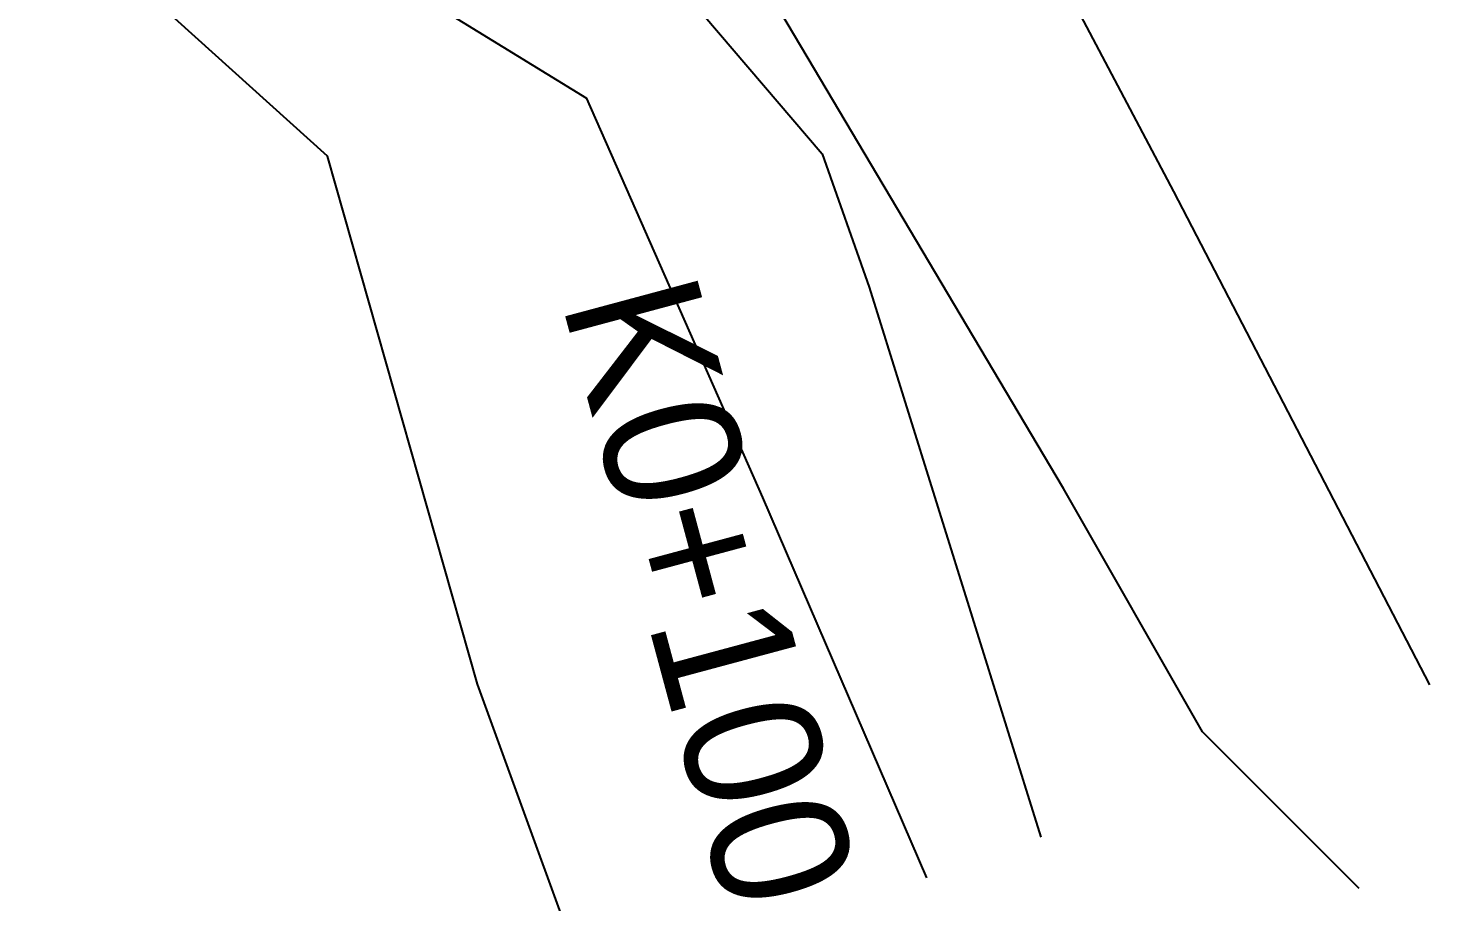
# Model space of a CAD drawing. Header units: metres. Extents: x 5050628 to 5051714, y 2427166 to 2427740.
# Drawn here: x 5050879.65 to 5050900.09, y 2427370.23 to 2427382.98 of the extents above; entities that cross this region are included whole.
import ezdxf
from ezdxf.enums import TextEntityAlignment as Align

# ---------------------------------------------------------------- set-up
doc = ezdxf.new("R2010")
doc.units = ezdxf.units.M
doc.layers.add('ABSCISAS', color=7, linetype='Continuous')
doc.layers.add('ORTOFOTO', color=7, linetype='Continuous')
doc.layers.add('LEVANTAMIENTO', color=253, linetype='Continuous', true_color=0xbebebe)
picture_1 = doc.add_image_def('image1.jpg', size_in_pixel=(6889, 5778))

msp = doc.modelspace()

# ---------------------------------------------------------------- linework, layer by layer
at = {"layer": 'LEVANTAMIENTO'}
for points in [[(5050899.056, 2427370.428), (5050896.768, 2427372.712), (5050894.746, 2427376.262), (5050888.298, 2427387.123), (5050886.694, 2427391.849), (5050885.123, 2427396.683), (5050883.748, 2427401.403), (5050883.101, 2427407.558)], [(5050879.992, 2427407.127), (5050880.667, 2427398.93), (5050883.422, 2427392.824), (5050885.835, 2427387.46), (5050891.226, 2427381.143), (5050891.911, 2427379.2), (5050894.413, 2427371.174)], [(5050892.753, 2427370.579), (5050890.361, 2427376.128), (5050887.793, 2427381.949), (5050882.398, 2427385.265), (5050879.661, 2427390.688), (5050874.619, 2427397.799), (5050873.39, 2427405.173)], [(5050888.14, 2427368.071), (5050886.198, 2427373.405), (5050884.014, 2427381.107), (5050880.699, 2427384.105), (5050877.842, 2427389.509), (5050872.15, 2427397.872), (5050870.17, 2427404.591)], [(5050887.032, 2427402.311), (5050888.973, 2427394.556), (5050892.858, 2427387.206), (5050896.349, 2427380.593), (5050900.078, 2427373.395)]]:
    msp.add_lwpolyline(points, dxfattribs=at)

# ---------------------------------------------------------------- texts
at = {"layer": 'ABSCISAS'}
msp.add_text('K0+100', height=2, rotation=285.0516, dxfattribs=at).set_placement((5050890.801, 2427370.268), align=Align.MIDDLE_RIGHT)

# ---------------------------------------------------------------- pictures from other files: only their frames are drawn
at = {"layer": 'ORTOFOTO'}
image = msp.add_image(picture_1, insert=(5050758.889, 2427166.467), size_in_units=(683.85, 573.565), dxfattribs=at)
image.dxf.flags = 11

doc.saveas('drawing.dxf')
